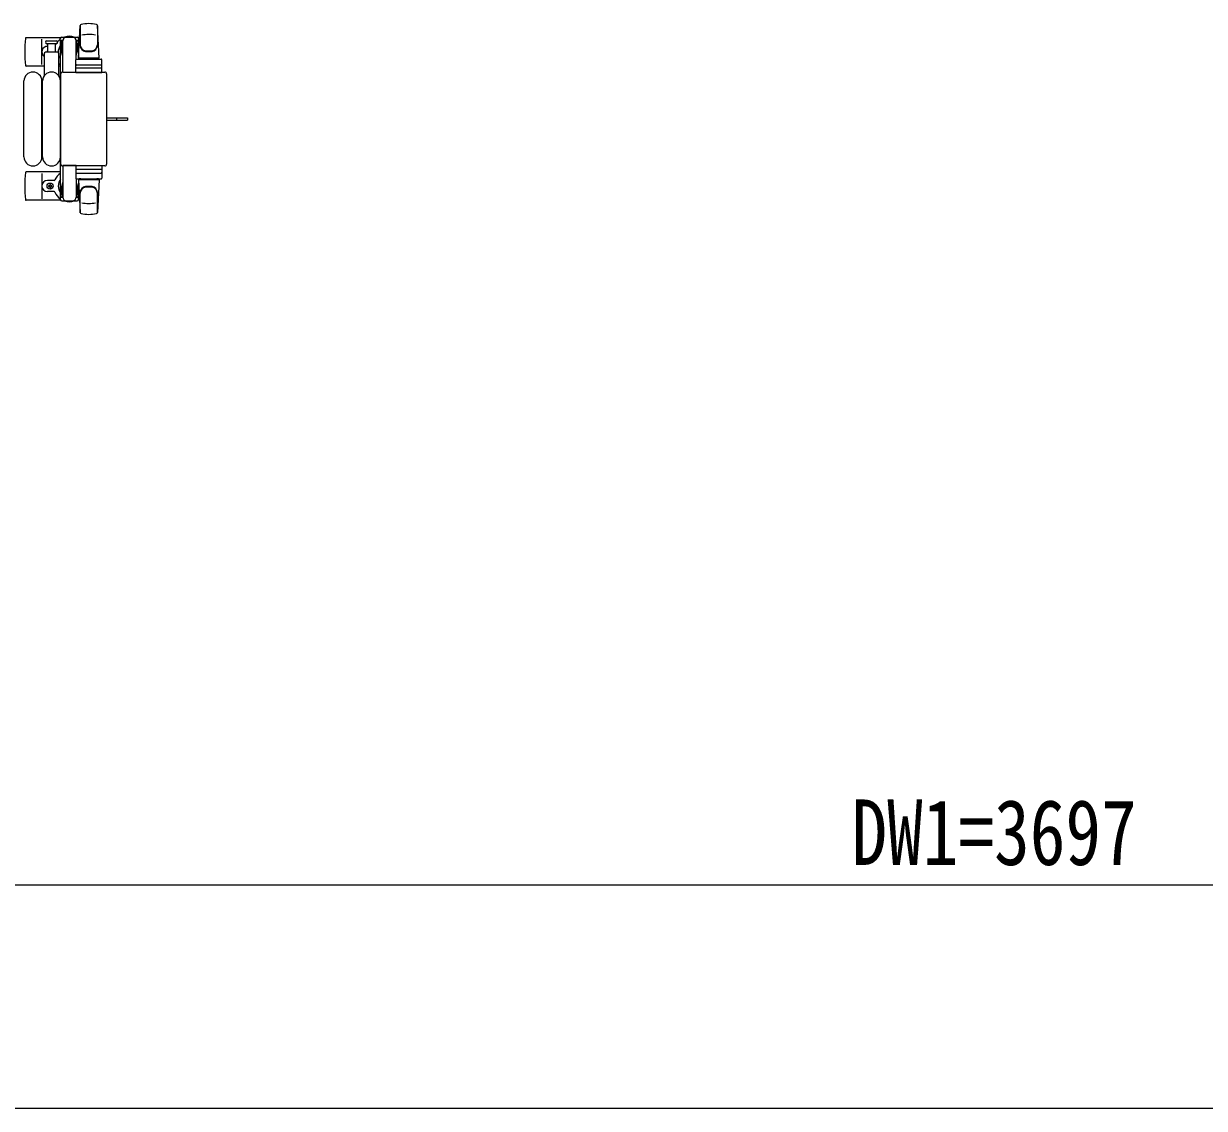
# Model space of a CAD drawing. Units: millimetres, scale not verified. Extents: x -16820 to 16820, y -11880 to 11880.
# Drawn here: x 1241 to 2826, y -445 to 1011 of the extents above; entities that cross this region are included whole.
import ezdxf
from ezdxf.enums import TextEntityAlignment as Align

# ---------------------------------------------------------------- set-up
doc = ezdxf.new("R2010")
doc.units = ezdxf.units.MM
doc.header["$LTSCALE"] = 50
for name, color, linetype in [('0-3_YKK_13', 4, 'Continuous'), ('0-4_YKK_A1', 4, 'Continuous'), ('0-5_YKK_D', 6, 'Continuous')]:
    doc.layers.add(name, color=color, linetype=linetype)
doc.styles.add('ＭＳ ゴシック', font='')
doc.styles.get('ＭＳ ゴシック').set_extended_font_data('MS Gothic')

msp = doc.modelspace()

# ---------------------------------------------------------------- linework, layer by layer
at = {"layer": '0-3_YKK_13'}
for p, q in [((1314.09, 964.51), (1316.52, 1008.53)), ((1316.59, 1008.89), (1316.59, 981.7)), ((1339.59, 1008.11), (1339.59, 982.38)), ((1342.09, 964.51), (1339.65, 1008.53)), ((1290.05, 992.01), (1243.99, 992.01)), ((1265.09, 956.01), (1265.09, 990.01)), ((1284.34, 984.01), (1271.84, 984.01)), ((1272.59, 984.01), (1272.59, 972.51)), ((1283.59, 972.51), (1283.59, 984.01)), ((1289.79, 988.21), (1289.79, 991.01)), ((1293.09, 988.21), (1289.79, 988.21)), ((1291.29, 984.71), (1292.09, 984.71)), ((1291.29, 974.19), (1291.29, 984.71)), ((1291.79, 993.01), (1312.39, 993.01)), ((1292.09, 971.21), (1292.09, 988.21)), ((1293.09, 945.51), (1293.09, 988.01)), ((1311.09, 963.37), (1311.09, 988.01)), ((1312.09, 971.21), (1312.09, 988.21)), ((1312.89, 984.71), (1312.09, 984.71)), ((1312.89, 974.19), (1312.89, 984.71)), ((1268.09, 970.51), (1268.09, 942.68)), ((1286.09, 972.51), (1270.09, 972.51)), ((1288.09, 942.68), (1288.09, 970.51)), ((1292.89, 968.21), (1291.29, 974.19)), ((1292.89, 968.21), (1293.09, 968.21)), ((1311.28, 968.21), (1311.09, 968.21)), ((1311.28, 968.21), (1312.89, 974.19)), ((1268.09, 954.01), (1243.99, 954.01)), ((1290.09, 954.01), (1288.09, 954.01)), ((1310.59, 945.51), (1310.59, 962.51)), ((1311.59, 963.51), (1344.59, 963.51)), ((1311.59, 955.51), (1344.59, 955.51)), ((1342.09, 964.51), (1314.09, 964.51)), ((1315.09, 963.51), (1315.09, 964.51)), ((1341.09, 964.51), (1315.09, 964.51)), ((1317.49, 963.51), (1315.09, 963.51)), ((1341.09, 963.51), (1338.69, 963.51)), ((1341.09, 963.51), (1341.09, 964.51)), ((1345.59, 945.51), (1345.59, 962.51)), ((1290.59, 822.5), (1290.59, 943.51)), ((1290.59, 943.51), (1290.59, 943.51)), ((1293.08, 946.01), (1349.59, 946.01)), ((1293.08, 946.01), (1293.08, 946.01)), ((1311.09, 945.51), (1293.09, 945.51)), ((1310.59, 945.51), (1345.59, 945.51)), ((1344.65, 951.01), (1311.47, 951.01)), ((1349.59, 946.01), (1349.59, 946.01)), ((1352.09, 943.51), (1352.09, 822.5)), ((1352.09, 943.51), (1352.09, 943.51)), ((1241.09, 832.01), (1241.09, 934.01)), ((1265.09, 832.01), (1265.09, 934.01)), ((1266.09, 832.01), (1266.09, 934.01)), ((1290.09, 832.01), (1290.09, 934.01)), ((1352.09, 881.51), (1364.59, 881.51)), ((1364.59, 881.51), (1380.09, 881.51)), ((1365.24, 884.51), (1365.24, 881.51)), ((1380.09, 884.51), (1380.09, 881.51)), ((1290.09, 812.01), (1243.99, 812.01)), ((1265.09, 810.01), (1265.09, 776.01)), ((1290.59, 822.5), (1290.59, 822.5)), ((1349.59, 820.01), (1293.08, 820.01)), ((1293.08, 820.01), (1293.08, 820.01)), ((1293.09, 820.51), (1293.09, 778.01)), ((1311.09, 820.51), (1293.09, 820.51)), ((1310.59, 820.51), (1310.59, 803.51)), ((1310.59, 820.51), (1345.59, 820.51)), ((1344.65, 815.01), (1311.47, 815.01)), ((1311.59, 810.51), (1344.59, 810.51)), ((1345.59, 820.51), (1345.59, 803.51)), ((1349.59, 820.01), (1349.59, 820.01)), ((1352.09, 822.5), (1352.09, 822.5)), ((1281.79, 800.51), (1272.59, 800.51)), ((1274.77, 793.45), (1273.89, 793.45)), ((1292.89, 797.81), (1291.29, 791.82)), ((1292.09, 794.81), (1292.09, 777.81)), ((1292.89, 797.81), (1293.09, 797.81)), ((1311.09, 802.64), (1311.09, 778.01)), ((1311.28, 797.81), (1311.09, 797.81)), ((1311.28, 797.81), (1312.89, 791.82)), ((1311.59, 802.51), (1344.59, 802.51)), ((1312.09, 794.81), (1312.09, 777.81)), ((1314.09, 801.51), (1316.52, 757.48)), ((1342.09, 801.51), (1314.09, 801.51)), ((1317.49, 802.51), (1315.09, 802.51)), ((1315.09, 802.51), (1315.09, 801.51)), ((1341.09, 801.51), (1315.09, 801.51)), ((1341.09, 802.51), (1338.69, 802.51)), ((1342.09, 801.51), (1339.65, 757.48)), ((1341.09, 802.51), (1341.09, 801.51)), ((1281.79, 785.51), (1272.59, 785.51)), ((1277.41, 792.57), (1278.29, 792.57)), ((1289.79, 777.81), (1289.79, 775.01)), ((1293.09, 777.81), (1289.79, 777.81)), ((1291.29, 791.82), (1291.29, 781.31)), ((1291.29, 781.31), (1292.09, 781.31)), ((1312.89, 781.31), (1312.09, 781.31)), ((1312.89, 791.82), (1312.89, 781.31)), ((1316.59, 757.12), (1316.59, 784.31)), ((1339.59, 757.9), (1339.59, 783.63)), ((1290.05, 774.01), (1243.99, 774.01)), ((1291.79, 773.01), (1312.39, 773.01))]:
    msp.add_line(p, q, dxfattribs=at)
for points in [[(1271.84, 988.01), (1278.09, 988.01), (1284.34, 988.01)], [(1314.39, 991.01), (1314.39, 988.21), (1311.09, 988.21)], [(1352.09, 884.51), (1364.59, 884.51), (1380.09, 884.51)], [(1273.89, 793.45), (1273.89, 792.57), (1274.77, 792.57)], [(1276.53, 794.33), (1276.53, 795.21), (1275.65, 795.21), (1275.65, 794.33)], [(1278.29, 792.57), (1278.29, 793.45), (1277.41, 793.45)], [(1275.65, 791.69), (1275.65, 790.81), (1276.53, 790.81), (1276.53, 791.69)], [(1314.39, 775.01), (1314.39, 777.81), (1311.09, 777.81)]]:
    msp.add_lwpolyline(points, dxfattribs=at)
msp.add_circle((1276.09, 793.01), 4, dxfattribs=at)
for centre, radius, start, end in [((1318.02, 1008.45), 1.5, 101.97738, 176.83138), ((1328.09, 961.01), 50, 78.05356, 101.97738), ((1328.09, 961.01), 50, 78.05356, 101.94644), ((1338.15, 1008.45), 1.5, 3.16862, 78.02262), ((1423.09, 973.01), 181, 174.26083, 185.73917), ((1243.99, 991.01), 1, 90, 174.26083), ((1271.84, 986.01), 2, 90, 180), ((1271.84, 986.01), 2, 180, 270), ((1302.09, 973.01), 21, 148.41179, 151.75749), ((1284.34, 986.01), 2, 0, 90), ((1284.34, 986.01), 2, 270, 0), ((1302.09, 973.01), 21, 125.85347, 139.16521), ((1291.79, 991.01), 2, 90, 180), ((1298.09, 988.01), 5, 90, 180), ((1302.09, 973.01), 21, 72.24721, 107.75279), ((1306.09, 988.01), 5, 0, 90), ((1312.39, 991.01), 2, 0, 90), ((1302.09, 973.01), 21, 50.46632, 54.14653), ((1328.09, 946.41), 50, 79.45053, 100.87665), ((1272.59, 973.01), 7.5, 90, 233.13006), ((1270.09, 970.51), 2, 90, 180), ((1276.09, 973.01), 4, 151.04512, 187.18041), ((1286.09, 970.51), 2, 0, 90), ((1302.09, 973.01), 15, 143.1301, 182.97995), ((1302.09, 973.01), 15, 201.03942, 216.8699), ((1302.09, 973.01), 15, 30.72246, 36.8699), ((1324.59, 982.57), 8, 180, 263.72071), ((1324.59, 981.7), 8, 180, 263.72071), ((1328.09, 1014.38), 40, 263.72071, 276.27929), ((1328.09, 1013.51), 40, 263.72071, 276.27929), ((1331.59, 982.57), 8, 276.27929, 0), ((1331.59, 981.7), 8, 276.27929, 0), ((1243.99, 955.01), 1, 185.73917, 270), ((1302.09, 973.01), 21, 228.18967, 235.1501), ((1311.59, 962.51), 1, 90, 180), ((1311.59, 954.51), 1, 90, 180), ((1344.59, 962.51), 1, 0, 90), ((1344.59, 954.51), 1, 0, 90), ((1253.09, 934.01), 12, 0, 180), ((1278.09, 934.01), 12, 0, 180), ((1269.09, 942.68), 1, 180, 258.06054), ((1287.09, 942.68), 1, 281.93953, 0), ((1253.09, 832.01), 12, 180, 0), ((1278.09, 832.01), 12, 180, 0), ((1423.09, 793.01), 181, 174.26083, 185.73917), ((1243.99, 811.01), 1, 90, 174.26083), ((1302.09, 793.01), 21, 124.8499, 157.27158), ((1311.59, 811.51), 1, 180, 270), ((1344.59, 811.51), 1, 270, 0), ((1272.59, 793.01), 7.5, 90, 270), ((1274.77, 794.33), 0.88, 270, 0), ((1277.41, 794.33), 0.88, 180, 270), ((1281.79, 801.51), 1, 270, 337.27158), ((1302.09, 793.01), 15, 143.1301, 216.8699), ((1311.59, 803.51), 1, 180, 270), ((1344.59, 803.51), 1, 270, 0), ((1274.77, 791.69), 0.88, 0, 90), ((1277.41, 791.69), 0.88, 90, 180), ((1281.79, 784.51), 1, 22.72842, 90), ((1302.09, 793.01), 21, 202.72842, 234.14653), ((1298.09, 778.01), 5, 180, 270), ((1306.09, 778.01), 5, 270, 0), ((1302.09, 793.01), 15, 323.1301, 329.27754), ((1324.59, 784.31), 8, 96.27929, 180), ((1324.59, 783.44), 8, 96.27929, 180), ((1328.09, 752.51), 40, 83.72071, 96.27929), ((1328.09, 751.63), 40, 83.72071, 96.27929), ((1331.59, 784.31), 8, 0, 83.72071), ((1331.59, 783.44), 8, 0, 83.72071), ((1243.99, 775.01), 1, 185.73917, 270), ((1291.79, 775.01), 2, 180, 270), ((1302.09, 793.01), 21, 252.24721, 287.75279), ((1312.39, 775.01), 2, 270, 0), ((1302.09, 793.01), 21, 305.85347, 309.53368), ((1328.09, 819.61), 50, 259.12335, 280.54947), ((1318.02, 757.56), 1.5, 183.16862, 258.02262), ((1328.09, 805.01), 50, 258.02262, 281.94644), ((1328.09, 805.01), 50, 258.05356, 281.94644), ((1338.15, 757.56), 1.5, 281.97738, 356.83138)]:
    msp.add_arc(centre, radius, start, end, dxfattribs=at)
for centre, major_axis, start_param, end_param in [((1293.09, 943.5), (1.77, -1.77), 2.358058, 3.9251274), ((1349.58, 943.5), (-1.77, -1.77), 2.358058, 3.9251274), ((1293.09, 822.51), (-1.77, -1.77), 5.4996506, 7.06672), ((1349.58, 822.51), (1.77, -1.77), 5.4996506, 7.06672)]:
    msp.add_ellipse(centre, major_axis=major_axis, ratio=0.997169, start_param=start_param, end_param=end_param, dxfattribs=at)
at = {"layer": '0-4_YKK_A1'}
for p, q in [((1290.09, 778.01), (1290.09, 988.01)), ((1290.09, 988.01), (1292.09, 988.01)), ((1312.09, 988.01), (1314.09, 988.01)), ((1314.09, 988.01), (1314.09, 963.51)), ((1314.09, 802.51), (1314.09, 778.01)), ((1293.09, 778.01), (1290.09, 778.01)), ((1314.09, 778.01), (1311.09, 778.01))]:
    msp.add_line(p, q, dxfattribs=at)
at = {"layer": '0-5_YKK_D'}
for p, q in [((804.59, -144.99), (4501.59, -144.99)), ((8212.59, -444.99), (804.59, -444.99))]:
    msp.add_line(p, q, dxfattribs=at)

# ---------------------------------------------------------------- texts
at = {"layer": '0-5_YKK_D', "style": 'ＭＳ ゴシック', "width": 0.8}
msp.add_text('DW1=3697', height=87.98, dxfattribs=at).set_placement((2352.29, -144.73), align=Align.BOTTOM_LEFT)

doc.saveas('drawing.dxf')
